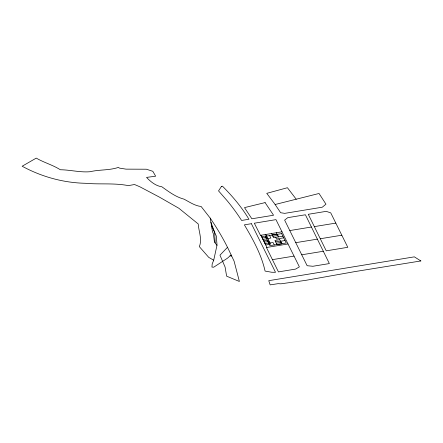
<?xml version="1.0" encoding="UTF-8"?>
<svg xmlns="http://www.w3.org/2000/svg" width="443" height="443" viewBox="0 0 443 443"><rect width="100%" height="100%" fill="white"/><g stroke="black" fill="none" stroke-linecap="round" stroke-linejoin="round"><path stroke-width="0.66" d="M213.709 260.218L217.031 245.079L216.289 236.008L211.438 225.437L210.203 218.111L201.116 206.477C194.865 205.857 189.477 201.986 184.017 199.156C175.572 196.925 168.8 191.708 161.811 186.752C155.825 185.999 150.592 181.696 146.539 177.405L155.648 176.192L152.818 171.303L146.389 169.215L126.022 169.143L119.444 168.107L118.425 167.393C109.294 170.516 99.442 169.459 90.04 171.723C80.078 172.582 70.26 169.846 60.348 169.752C52.723 164.923 43.99 162.625 36.248 158.112L22.15 166.23C41.548 176.774 63.343 182.821 85.438 183.286C99.764 184.604 114.128 182.837 128.365 185.628L134.522 184.509L139.805 186.758L159.347 197.08L178.872 208.271L198.215 223.953C198.697 231.362 202.412 239.37 199.333 246.629L208.736 257.372L213.709 260.218L212.186 263.956L211.948 267.074L213.703 267.207L227.436 258.219L231.13 254.969C225.321 242.05 218.183 229.812 210.203 218.111M227.431 247.388L219.955 255.174L225.088 267.04L226.622 276.172L239.381 281.471L234.092 261.143L231.13 254.969M275.125 204.5L319.043 193.48L325.965 204.184L322.271 207.208L284.727 213.36L280.652 212.723L274.743 203.957L266.752 193.347L287.429 187.721L296.206 199.212M281.992 231.816L260.478 235.338L254.326 223.211L275.961 219.634L299.379 266.874L295.614 269.089L278.442 271.902L266.453 247.504L288.022 243.971M289.794 230.57L307.126 265.711L312.869 266.271L329.359 263.574L305.404 214.766L287.784 217.651L284.633 220.116L289.794 230.57L311.423 227.026M314.336 226.617L335.811 223.095M261.641 236.651L266.442 235.859M272.207 234.917L277.008 234.131M262.322 238.035L267.123 237.249M272.888 236.302L277.689 235.515M263.004 239.419L270.856 238.063L269.643 235.593M282.894 236.163L273.569 237.692L271.526 233.533M263.685 240.809L268.491 240.023M283.714 237.825L276.51 239.004L275.69 237.343M264.366 242.194L269.172 241.407M265.047 243.578L269.853 242.792M275.612 241.85L280.419 241.064M268.718 243.207L273.038 242.498L274.25 244.968M285.043 240.532L280.724 241.236L281.936 243.711M276.299 243.235L281.1 242.448M295.769 242.675L317.365 239.137M320.289 238.744L341.808 235.216L347.794 247.305L326.225 250.838L308.284 214.296L326.236 211.35L330.755 212.895L341.808 235.216M272.428 259.642L294.03 256.098M301.738 254.797L323.312 251.264M229.967 255.755L231.628 255.999M216.932 245.394L214.423 241.911L213.399 233.86L212.49 231.695L211.438 225.437M277.329 234.33L278.542 236.8M276.327 232.741L278.376 236.9M265.761 234.474L270.535 244.182L265.734 244.968L260.96 235.261L266.935 247.427M210.896 222.203L214.7 232.547L215.143 242.908M221.417 186.497L218.543 190.889L227.27 200.851A393.572 227.226 0 0 1 239.314 216.981L241.601 220.453L248.933 219.257C241.679 207.058 232.437 196.188 222.441 186.165L221.417 186.497M265.086 202.601L244.503 207.617L251.862 218.781L273.569 215.232L265.086 202.601M420.85 260.949L355.081 271.559L306.069 280.286L280.94 283.819L278.043 283.675L270.158 284.888L268.757 280.674L414.349 256.851L420.85 260.949M251.402 223.693L244.375 224.85C252.959 239.408 261.364 254.42 265.075 271.066L271.675 272.251L275.513 272.312L251.402 223.693M281.648 233.622L265.324 236.296L269.931 245.677L286.256 243.002L281.648 233.622M279.738 239.674L274.931 240.46L276.98 244.619L281.781 243.833L279.738 239.674"/></g></svg>
